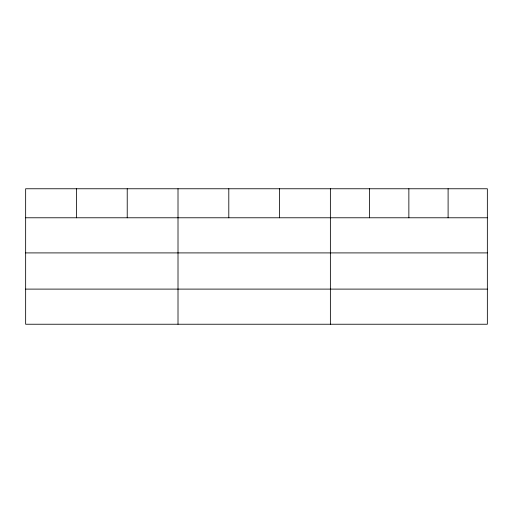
<?xml version="1.0" encoding="UTF-8"?>
<svg xmlns="http://www.w3.org/2000/svg" width="513" height="513" viewBox="0 0 513 513"><rect width="100%" height="100%" fill="white"/><g stroke="black" fill="none" stroke-linecap="round" stroke-linejoin="round"><path stroke-width="0.77" d="M487.35 252.909L487.35 188.765L25.65 188.765L25.65 324.235L487.35 324.235L487.35 252.909L25.65 252.909M25.65 217.781L487.35 217.781M25.65 289.108L487.35 289.108M448.105 188.765L448.105 217.781M408.861 188.765L408.861 217.781M369.616 188.765L369.616 217.781M330.372 188.765L330.372 324.235M279.585 188.765L279.585 217.781M228.798 188.765L228.798 217.781M178.011 188.765L178.011 324.235M127.224 188.765L127.224 217.781M76.437 188.765L76.437 217.781"/></g></svg>
